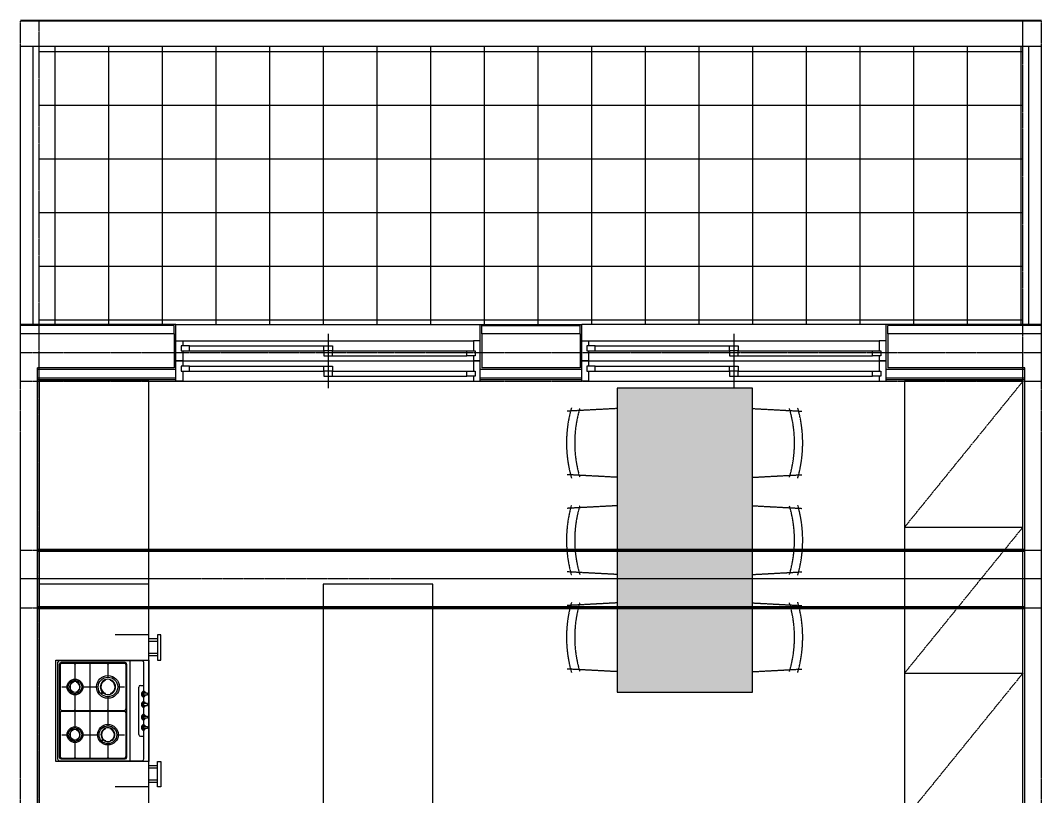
# Model space of a CAD drawing. Header units: millimetres. Extents: x 1065 to 7105, y 0 to 12250.
# Drawn here: x 1065 to 7105, y 7657 to 12250 of the extents above; entities that cross this region are included whole.
import ezdxf

# ---------------------------------------------------------------- set-up
doc = ezdxf.new("R2010")
doc.units = ezdxf.units.MM
for name, pattern in [('CEN', [62, 60, -1, 0, -1]), ('DDOT', [14, 12, -1, 0, -1]), ('HID', [3, 2, -1]), ('HID2', [7.5, 6, -1.5])]:
    doc.linetypes.add(name, pattern=pattern)
for name, color, linetype in [('CEN', 1, 'CEN'), ('INS', 5, 'Continuous'), ('SINK', 11, 'Continuous'), ('W1', 2, 'Continuous'), ('WINDOW', 4, 'Continuous'), ('발코니', 7, 'Continuous'), ('석고보드', 6, 'Continuous'), ('식탁', 11, 'HID'), ('확장', 9, 'HID2')]:
    doc.layers.add(name, color=color, linetype=linetype)
doc.layers.add('MC', color=145, linetype='DDOT', plot=False)

msp = doc.modelspace()

# ---------------------------------------------------------------- hatches: boundary and pattern name
at = {"transparency": 33554508}
h = msp.add_hatch(dxfattribs=at)
h.set_pattern_fill('ANSI37', color=1, scale=100, angle=45)
h.paths.add_polyline_path([(6995.2, 12095), (1175.2, 12095), (1175.2, 10450), (1985.2, 10450), (3785.2, 10450), (4385.2, 10450), (6185.2, 10450), (6995.2, 10450)])
h = msp.add_hatch(color=8, dxfattribs=at)
h.dxf.hatch_style = 1
h.paths.add_polyline_path([(5395.2, 8275), (5395.2, 10075), (4595.2, 10075), (4595.2, 8275)])

# ---------------------------------------------------------------- linework, layer by layer
at = {"layer": 'CEN'}
for p, q in [((1065.2, 5), (1065.2, 12245)), ((7105.2, 5), (7105.2, 12245)), ((7105.2, 8945), (1065.2, 8945))]:
    msp.add_line(p, q, dxfattribs=at)
at = {"layer": 'INS'}
for p, q in [((1985.2, 10185), (1165.2, 10185)), ((4385.2, 10185), (3785.2, 10185)), ((7005.2, 10185), (6185.2, 10185))]:
    msp.add_line(p, q, dxfattribs=at)
at = {"layer": 'MC'}
for p, q in [((1175.2, 5), (1175.2, 12245)), ((6995.2, 7450), (6995.2, 12245)), ((1065.2, 10285), (7105.2, 10285)), ((1065.2, 10115), (7105.2, 10115)), ((1065.2, 9115), (7105.2, 9115)), ((1065.2, 8775), (7105.2, 8775))]:
    msp.add_line(p, q, dxfattribs=at)
at = {"layer": 'SINK'}
for p, q in [((1825.2, 8915), (1175.2, 8915)), ((1875.2, 8590), (1825.2, 8590)), ((1875.2, 8575), (1825.2, 8575)), ((1785.2, 8460), (1295.2, 8460)), ((1715.2, 7870), (1715.2, 8460)), ((1875.2, 8505), (1825.2, 8505)), ((1875.2, 8490), (1825.2, 8490)), ((1285.2, 8450), (1285.2, 7880)), ((1295.2, 8440), (1295.2, 7890)), ((1300.2, 8435), (1300.2, 8177.5)), ((1685.2, 8450), (1305.2, 8450)), ((1680.2, 8445), (1310.2, 8445)), ((1385.2, 8443), (1385.2, 8445)), ((1387.7, 8440.7), (1387.7, 8346.3)), ((1390.2, 8443), (1390.2, 8445)), ((1475.2, 8445), (1475.2, 7885)), ((1580.2, 8443), (1580.2, 8445)), ((1582.7, 8440.7), (1582.7, 8363.9)), ((1585.2, 8443), (1585.2, 8445)), ((1690.2, 8177.5), (1690.2, 8435)), ((1695.2, 7890), (1695.2, 8440)), ((1795.2, 7880), (1795.2, 8450)), ((1310.2, 8306.2), (1347.6, 8306.2)), ((1427.7, 8306.2), (1525, 8306.2)), ((1640.3, 8306.2), (1680.2, 8306.2)), ((1765.2, 8025), (1765.2, 8305)), ((1775.2, 8315), (1795.2, 8315)), ((1796.6, 8280.5), (1805.8, 8270.3)), ((1796.6, 8280.5), (1805.8, 8270.3)), ((1387.7, 8266.2), (1387.7, 8169.8)), ((1582.7, 8248.6), (1582.7, 8169.8)), ((1787.4, 8270.1), (1787.4, 8258.8)), ((1816.3, 8270.1), (1787.4, 8270.1)), ((1787.4, 8270.1), (1787.4, 8258.8)), ((1816.3, 8270.1), (1787.4, 8270.1)), ((1787.4, 8258.8), (1816.3, 8258.8)), ((1787.4, 8258.8), (1816.3, 8258.8)), ((1796.7, 8219.1), (1805.8, 8208.9)), ((1796.7, 8219.1), (1805.8, 8208.9)), ((1796.7, 8219.1), (1805.8, 8208.9)), ((1796.7, 8219.1), (1805.8, 8208.9)), ((1796.7, 8219.1), (1805.8, 8208.9)), ((1796.7, 8219.1), (1805.8, 8208.9)), ((1796.7, 8219.1), (1805.8, 8208.9)), ((1796.7, 8219.1), (1805.8, 8208.9)), ((1796.8, 8247.7), (1806, 8258.8)), ((1796.8, 8247.7), (1806, 8258.8)), ((1816.3, 8258.8), (1816.3, 8270.1)), ((1816.3, 8258.8), (1816.3, 8270.1)), ((1310.2, 8167.5), (1385.2, 8167.5)), ((1310.2, 8162.5), (1385.2, 8162.5)), ((1385.2, 8167.5), (1385.2, 8162.5)), ((1387.7, 8160.2), (1387.7, 8063.8)), ((1390.2, 8167.5), (1390.2, 8162.5)), ((1390.2, 8167.5), (1580.2, 8167.5)), ((1390.2, 8162.5), (1580.2, 8162.5)), ((1580.2, 8167.5), (1580.2, 8162.5)), ((1582.7, 8160.2), (1582.7, 8076)), ((1585.2, 8167.5), (1680.2, 8167.5)), ((1585.2, 8167.5), (1585.2, 8162.5)), ((1585.2, 8162.5), (1680.2, 8162.5)), ((1787.4, 8208.7), (1787.4, 8197.4)), ((1816.3, 8208.7), (1787.4, 8208.7)), ((1787.4, 8208.7), (1787.4, 8197.4)), ((1816.3, 8208.7), (1787.4, 8208.7)), ((1787.4, 8208.7), (1787.4, 8197.4)), ((1816.3, 8208.7), (1787.4, 8208.7)), ((1787.4, 8208.7), (1787.4, 8197.4)), ((1816.3, 8208.7), (1787.4, 8208.7)), ((1787.4, 8208.7), (1787.4, 8197.4)), ((1816.3, 8208.7), (1787.4, 8208.7)), ((1787.4, 8208.7), (1787.4, 8197.4)), ((1816.3, 8208.7), (1787.4, 8208.7)), ((1787.4, 8208.7), (1787.4, 8197.4)), ((1816.3, 8208.7), (1787.4, 8208.7)), ((1787.4, 8208.7), (1787.4, 8197.4)), ((1816.3, 8208.7), (1787.4, 8208.7)), ((1787.4, 8197.4), (1816.3, 8197.4)), ((1787.4, 8197.4), (1816.3, 8197.4)), ((1787.4, 8197.4), (1816.3, 8197.4)), ((1787.4, 8197.4), (1816.3, 8197.4)), ((1787.4, 8197.4), (1816.3, 8197.4)), ((1787.4, 8197.4), (1816.3, 8197.4)), ((1787.4, 8197.4), (1816.3, 8197.4)), ((1787.4, 8197.4), (1816.3, 8197.4)), ((1796.9, 8186.2), (1806, 8197.4)), ((1796.9, 8186.2), (1806, 8197.4)), ((1796.9, 8186.2), (1806, 8197.4)), ((1796.9, 8186.2), (1806, 8197.4)), ((1796.9, 8186.2), (1806, 8197.4)), ((1796.9, 8186.2), (1806, 8197.4)), ((1796.9, 8186.2), (1806, 8197.4)), ((1796.9, 8186.2), (1806, 8197.4)), ((1816.3, 8197.4), (1816.3, 8208.7)), ((1816.3, 8197.4), (1816.3, 8208.7)), ((1816.3, 8197.4), (1816.3, 8208.7)), ((1816.3, 8197.4), (1816.3, 8208.7)), ((1816.3, 8197.4), (1816.3, 8208.7)), ((1816.3, 8197.4), (1816.3, 8208.7)), ((1816.3, 8197.4), (1816.3, 8208.7)), ((1816.3, 8197.4), (1816.3, 8208.7)), ((1300.2, 8152.5), (1300.2, 7895)), ((1690.2, 7895), (1690.2, 8152.5)), ((1787.4, 8121.3), (1787.4, 8132.6)), ((1787.4, 8132.6), (1816.3, 8132.6)), ((1787.4, 8121.3), (1787.4, 8132.6)), ((1787.4, 8132.6), (1816.3, 8132.6)), ((1787.4, 8121.3), (1787.4, 8132.6)), ((1787.4, 8132.6), (1816.3, 8132.6)), ((1787.4, 8121.3), (1787.4, 8132.6)), ((1787.4, 8132.6), (1816.3, 8132.6)), ((1787.4, 8121.3), (1787.4, 8132.6)), ((1787.4, 8132.6), (1816.3, 8132.6)), ((1787.4, 8121.3), (1787.4, 8132.6)), ((1787.4, 8132.6), (1816.3, 8132.6)), ((1787.4, 8121.3), (1787.4, 8132.6)), ((1787.4, 8132.6), (1816.3, 8132.6)), ((1787.4, 8121.3), (1787.4, 8132.6)), ((1787.4, 8132.6), (1816.3, 8132.6)), ((1816.3, 8121.3), (1787.4, 8121.3)), ((1816.3, 8121.3), (1787.4, 8121.3)), ((1816.3, 8121.3), (1787.4, 8121.3)), ((1816.3, 8121.3), (1787.4, 8121.3)), ((1816.3, 8121.3), (1787.4, 8121.3)), ((1816.3, 8121.3), (1787.4, 8121.3)), ((1816.3, 8121.3), (1787.4, 8121.3)), ((1816.3, 8121.3), (1787.4, 8121.3)), ((1796.7, 8110.9), (1805.8, 8121.1)), ((1796.7, 8110.9), (1805.8, 8121.1)), ((1796.7, 8110.9), (1805.8, 8121.1)), ((1796.7, 8110.9), (1805.8, 8121.1)), ((1796.7, 8110.9), (1805.8, 8121.1)), ((1796.7, 8110.9), (1805.8, 8121.1)), ((1796.7, 8110.9), (1805.8, 8121.1)), ((1796.7, 8110.9), (1805.8, 8121.1)), ((1796.9, 8143.8), (1806, 8132.6)), ((1796.9, 8143.8), (1806, 8132.6)), ((1796.9, 8143.8), (1806, 8132.6)), ((1796.9, 8143.8), (1806, 8132.6)), ((1796.9, 8143.8), (1806, 8132.6)), ((1796.9, 8143.8), (1806, 8132.6)), ((1796.9, 8143.8), (1806, 8132.6)), ((1796.9, 8143.8), (1806, 8132.6)), ((1816.3, 8132.6), (1816.3, 8121.3)), ((1816.3, 8132.6), (1816.3, 8121.3)), ((1816.3, 8132.6), (1816.3, 8121.3)), ((1816.3, 8132.6), (1816.3, 8121.3)), ((1816.3, 8132.6), (1816.3, 8121.3)), ((1816.3, 8132.6), (1816.3, 8121.3)), ((1816.3, 8132.6), (1816.3, 8121.3)), ((1816.3, 8132.6), (1816.3, 8121.3)), ((1787.4, 8059.9), (1787.4, 8071.2)), ((1787.4, 8071.2), (1816.3, 8071.2)), ((1787.4, 8059.9), (1787.4, 8071.2)), ((1787.4, 8071.2), (1816.3, 8071.2)), ((1816.3, 8059.9), (1787.4, 8059.9)), ((1816.3, 8059.9), (1787.4, 8059.9)), ((1796.6, 8049.5), (1805.8, 8059.7)), ((1796.6, 8049.5), (1805.8, 8059.7)), ((1796.8, 8082.3), (1806, 8071.2)), ((1796.8, 8082.3), (1806, 8071.2)), ((1816.3, 8071.2), (1816.3, 8059.9)), ((1816.3, 8071.2), (1816.3, 8059.9)), ((1310.2, 8023.7), (1347.6, 8023.7)), ((1387.7, 7983.7), (1387.7, 7889.4)), ((1427.7, 8023.7), (1530.4, 8023.7)), ((1634.9, 8023.7), (1680.2, 8023.7)), ((1775.2, 8015), (1795.2, 8015)), ((1582.7, 7971.5), (1582.7, 7889.3)), ((1295.2, 7870), (1785.2, 7870)), ((1305.2, 7880), (1685.2, 7880)), ((1310.2, 7885), (1680.2, 7885)), ((1385.2, 7887), (1385.2, 7885)), ((1390.2, 7887), (1390.2, 7885)), ((1580.2, 7887), (1580.2, 7885)), ((1585.2, 7887), (1585.2, 7885)), ((1875.2, 7840), (1825.2, 7840)), ((1875.2, 7825), (1825.2, 7825)), ((1875.2, 7755), (1825.2, 7755)), ((1875.2, 7740), (1825.2, 7740))]:
    msp.add_line(p, q, dxfattribs=at)
at = {"layer": 'SINK', "color": 8, "linetype": 'HID'}
for p, q in [((1825.2, 8615), (1625.2, 8615)), ((1825.2, 7715), (1625.2, 7715))]:
    msp.add_line(p, q, dxfattribs=at)
at = {"layer": 'SINK'}
for points in [[(1825.2, 10115), (1175.2, 10115), (1175.2, 6675), (1825.2, 6675)], [(3505.2, 8915), (2855.2, 8915), (2855.2, 6675), (3505.2, 6675)], [(1895.2, 8465), (1895.2, 8615), (1875.2, 8615), (1875.2, 8465), (1895.2, 8465)], [(1895.2, 7865), (1895.2, 7715), (1875.2, 7715), (1875.2, 7865), (1895.2, 7865)]]:
    msp.add_lwpolyline(points, close=True, dxfattribs=at)
at = {"layer": 'SINK', "color": 1, "linetype": 'HID'}
msp.add_lwpolyline([(1275.2, 8465), (1825.2, 8465), (1825.2, 7865), (1275.2, 7865)], close=True, dxfattribs=at)
at = {"layer": 'SINK'}
for centre, radius in [((1387.7, 8306.2), 46.7), ((1387.7, 8306.2), 40), ((1582.7, 8306.2), 67.2), ((1582.7, 8306.2), 57.7), ((1387.7, 8023.7), 46.7), ((1387.7, 8023.7), 40), ((1582.7, 8023.7), 60.9), ((1582.7, 8023.7), 52.3)]:
    msp.add_circle(centre, radius, dxfattribs=at)
for centre, radius, start, end in [((1295.2, 8450), 10, 90, 180), ((1785.2, 8450), 10, 0, 90), ((1305.2, 8440), 10, 90, 180), ((1310.2, 8435), 10, 90, 180), ((1387.7, 8443.2), 2.51, 184.24151, 355.75849), ((1582.7, 8443.2), 2.51, 184.24151, 355.75849), ((1680.2, 8435), 10, 0, 90), ((1685.2, 8440), 10, 0, 90), ((1387.7, 8306.2), 31.4, 229.28061, 223.66215), ((1375.8, 8334.5), 1.53, 292.78192, 32.33847), ((1330.1, 8305.6), 55.6, 32.33847, 32.76985), ((1398.8, 8334.9), 1.53, 149.50009, 248.74219), ((1445.4, 8307.4), 55.6, 149.06054, 149.50009), ((1582.7, 8306.2), 45.2, 229.28061, 223.66215), ((1582.7, 8306.2), 42, 112.78192, 248.4313), ((1565.6, 8347), 2.21, 292.78192, 32.33847), ((1499.8, 8305.4), 80, 32.33847, 32.76985), ((1598.7, 8347.4), 2.21, 149.50009, 248.74219), ((1665.8, 8307.9), 80, 149.06054, 149.50009), ((1582.7, 8306.2), 42, 293.59459, 68.74219), ((1387.7, 8306.2), 29.2, 112.78192, 248.4313), ((1376.4, 8277.7), 1.53, 328.87475, 68.4313), ((1330.1, 8305.6), 55.6, 328.44336, 328.87475), ((1387.7, 8306.2), 29.2, 293.59459, 68.74219), ((1400, 8278.1), 1.53, 113.59459, 212.8367), ((1445.4, 8307.4), 55.6, 212.8367, 213.27625), ((1775.2, 8305), 10, 90, 180), ((1801, 8264), 20.4, 121.46434, 238.74354), ((1801, 8264), 20.4, 121.46434, 238.74354), ((1795.5, 8274.6), 8.47, 121.82316, 212.69867), ((1795.5, 8274.6), 8.47, 121.82316, 212.69867), ((1792.9, 8277.2), 5, 41.95294, 121.46434), ((1792.9, 8277.2), 5, 41.95294, 121.46434), ((1566.4, 8265.1), 2.21, 328.87475, 68.4313), ((1499.8, 8305.4), 80, 328.44336, 328.87475), ((1600.4, 8265.7), 2.21, 113.59459, 212.8367), ((1665.8, 8307.9), 80, 212.8367, 213.27625), ((1801, 8202.6), 20.4, 121.46434, 238.74354), ((1801, 8202.6), 20.4, 121.46434, 238.74354), ((1801, 8202.6), 20.4, 121.46434, 238.74354), ((1801, 8202.6), 20.4, 121.46434, 238.74354), ((1801, 8202.6), 20.4, 121.46434, 238.74354), ((1801, 8202.6), 20.4, 121.46434, 238.74354), ((1801, 8202.6), 20.4, 121.46434, 238.74354), ((1801, 8202.6), 20.4, 121.46434, 238.74354), ((1795.5, 8213.2), 8.47, 121.82316, 212.69867), ((1795.5, 8213.2), 8.47, 121.82316, 212.69867), ((1795.5, 8213.2), 8.47, 121.82316, 212.69867), ((1795.5, 8213.2), 8.47, 121.82316, 212.69867), ((1795.5, 8213.2), 8.47, 121.82316, 212.69867), ((1795.5, 8213.2), 8.47, 121.82316, 212.69867), ((1795.5, 8213.2), 8.47, 121.82316, 212.69867), ((1795.5, 8213.2), 8.47, 121.82316, 212.69867), ((1797.1, 8254.2), 9.86, 152.39226, 235.27707), ((1797.1, 8254.2), 9.86, 152.39226, 235.27707), ((1793, 8215.8), 5, 41.95294, 121.46434), ((1793, 8215.8), 5, 41.95294, 121.46434), ((1793, 8215.8), 5, 41.95294, 121.46434), ((1793, 8215.8), 5, 41.95294, 121.46434), ((1793, 8215.8), 5, 41.95294, 121.46434), ((1793, 8215.8), 5, 41.95294, 121.46434), ((1793, 8215.8), 5, 41.95294, 121.46434), ((1793, 8215.8), 5, 41.95294, 121.46434), ((1793, 8250.8), 5, 238.74354, 320.54052), ((1793, 8250.8), 5, 238.74354, 320.54052), ((1310.2, 8177.5), 10, 180, 270), ((1310.2, 8152.5), 10, 90, 180), ((1387.7, 8167.3), 2.51, 4.24151, 175.75849), ((1387.7, 8162.7), 2.51, 184.24151, 355.75849), ((1582.7, 8167.3), 2.51, 4.24151, 175.75849), ((1582.7, 8162.7), 2.51, 184.24151, 355.75849), ((1680.2, 8177.5), 10, 270, 0), ((1680.2, 8152.5), 10, 0, 90), ((1797.1, 8192.8), 9.86, 152.39226, 235.27707), ((1797.1, 8192.8), 9.86, 152.39226, 235.27707), ((1797.1, 8192.8), 9.86, 152.39226, 235.27707), ((1797.1, 8192.8), 9.86, 152.39226, 235.27707), ((1797.1, 8192.8), 9.86, 152.39226, 235.27707), ((1797.1, 8192.8), 9.86, 152.39226, 235.27707), ((1797.1, 8192.8), 9.86, 152.39226, 235.27707), ((1797.1, 8192.8), 9.86, 152.39226, 235.27707), ((1793, 8189.4), 5, 238.74354, 320.54052), ((1793, 8189.4), 5, 238.74354, 320.54052), ((1793, 8189.4), 5, 238.74354, 320.54052), ((1793, 8189.4), 5, 238.74354, 320.54052), ((1793, 8189.4), 5, 238.74354, 320.54052), ((1793, 8189.4), 5, 238.74354, 320.54052), ((1793, 8189.4), 5, 238.74354, 320.54052), ((1793, 8189.4), 5, 238.74354, 320.54052), ((1801, 8127.4), 20.4, 121.25646, 238.53566), ((1801, 8127.4), 20.4, 121.25646, 238.53566), ((1801, 8127.4), 20.4, 121.25646, 238.53566), ((1801, 8127.4), 20.4, 121.25646, 238.53566), ((1801, 8127.4), 20.4, 121.25646, 238.53566), ((1801, 8127.4), 20.4, 121.25646, 238.53566), ((1801, 8127.4), 20.4, 121.25646, 238.53566), ((1801, 8127.4), 20.4, 121.25646, 238.53566), ((1795.5, 8116.8), 8.47, 147.30133, 238.17684), ((1795.5, 8116.8), 8.47, 147.30133, 238.17684), ((1795.5, 8116.8), 8.47, 147.30133, 238.17684), ((1795.5, 8116.8), 8.47, 147.30133, 238.17684), ((1795.5, 8116.8), 8.47, 147.30133, 238.17684), ((1795.5, 8116.8), 8.47, 147.30133, 238.17684), ((1795.5, 8116.8), 8.47, 147.30133, 238.17684), ((1795.5, 8116.8), 8.47, 147.30133, 238.17684), ((1797.1, 8137.2), 9.86, 124.72293, 207.60774), ((1797.1, 8137.2), 9.86, 124.72293, 207.60774), ((1797.1, 8137.2), 9.86, 124.72293, 207.60774), ((1797.1, 8137.2), 9.86, 124.72293, 207.60774), ((1797.1, 8137.2), 9.86, 124.72293, 207.60774), ((1797.1, 8137.2), 9.86, 124.72293, 207.60774), ((1797.1, 8137.2), 9.86, 124.72293, 207.60774), ((1797.1, 8137.2), 9.86, 124.72293, 207.60774), ((1793, 8114.2), 5, 238.53566, 318.04706), ((1793, 8114.2), 5, 238.53566, 318.04706), ((1793, 8114.2), 5, 238.53566, 318.04706), ((1793, 8114.2), 5, 238.53566, 318.04706), ((1793, 8114.2), 5, 238.53566, 318.04706), ((1793, 8114.2), 5, 238.53566, 318.04706), ((1793, 8114.2), 5, 238.53566, 318.04706), ((1793, 8114.2), 5, 238.53566, 318.04706), ((1793, 8140.6), 5, 39.45948, 121.25646), ((1793, 8140.6), 5, 39.45948, 121.25646), ((1793, 8140.6), 5, 39.45948, 121.25646), ((1793, 8140.6), 5, 39.45948, 121.25646), ((1793, 8140.6), 5, 39.45948, 121.25646), ((1793, 8140.6), 5, 39.45948, 121.25646), ((1793, 8140.6), 5, 39.45948, 121.25646), ((1793, 8140.6), 5, 39.45948, 121.25646), ((1387.7, 8023.7), 31.4, 229.28061, 223.66215), ((1387.7, 8023.7), 29.2, 112.78192, 248.4313), ((1375.8, 8052), 1.53, 292.78192, 32.33847), ((1330.1, 8023.1), 55.6, 32.33847, 32.76985), ((1398.8, 8052.4), 1.53, 149.50009, 248.74219), ((1445.4, 8024.9), 55.6, 149.06054, 149.50009), ((1387.7, 8023.7), 29.2, 293.59459, 68.74219), ((1582.7, 8023.7), 41, 229.28061, 223.66215), ((1582.7, 8023.7), 38.1, 112.78192, 248.4313), ((1567.2, 8060.7), 2, 292.78192, 32.33847), ((1507.5, 8023), 72.6, 32.33847, 32.76985), ((1597.2, 8061.1), 2, 149.50009, 248.74219), ((1658, 8025.3), 72.6, 149.06054, 149.50009), ((1582.7, 8023.7), 38.1, 293.59459, 68.74219), ((1801, 8066), 20.4, 121.25646, 238.53566), ((1801, 8066), 20.4, 121.25646, 238.53566), ((1795.5, 8055.4), 8.47, 147.30133, 238.17684), ((1795.5, 8055.4), 8.47, 147.30133, 238.17684), ((1797.1, 8075.8), 9.86, 124.72293, 207.60774), ((1797.1, 8075.8), 9.86, 124.72293, 207.60774), ((1792.9, 8052.8), 5, 238.53566, 318.04706), ((1792.9, 8052.8), 5, 238.53566, 318.04706), ((1793, 8079.2), 5, 39.45948, 121.25646), ((1793, 8079.2), 5, 39.45948, 121.25646), ((1376.4, 7995.2), 1.53, 328.87475, 68.4313), ((1330.1, 8023.1), 55.6, 328.44336, 328.87475), ((1400, 7995.6), 1.53, 113.59459, 212.8367), ((1445.4, 8024.9), 55.6, 212.8367, 213.27625), ((1567.9, 7986.5), 2, 328.87475, 68.4313), ((1507.5, 8023), 72.6, 328.44336, 328.87475), ((1598.7, 7987), 2, 113.59459, 212.8367), ((1658, 8025.3), 72.6, 212.8367, 213.27625), ((1775.2, 8025), 10, 180, 270), ((1295.2, 7880), 10, 180, 270), ((1305.2, 7890), 10, 180, 270), ((1310.2, 7895), 10, 180, 270), ((1387.7, 7886.8), 2.51, 4.24151, 175.75849), ((1582.7, 7886.8), 2.51, 4.24151, 175.75849), ((1680.2, 7895), 10, 270, 0), ((1685.2, 7890), 10, 270, 0), ((1785.2, 7880), 10, 270, 0)]:
    msp.add_arc(centre, radius, start, end, dxfattribs=at)
for centre, major_axis in [((1364.5, 8282.8), (2.7, 0)), ((1549.3, 8272.4), (3.88, 0)), ((1364.5, 8000.3), (2.7, 0)), ((1552.5, 7993.1), (3.52, 0))]:
    msp.add_ellipse(centre, major_axis=major_axis, ratio=0.678938, start_param=1.412183, end_param=6.112097, dxfattribs=at)
at = {"layer": 'W1'}
for p, q in [((1975.2, 10395), (1065.2, 10395)), ((1975.2, 10395), (1975.2, 10195)), ((4375.2, 10395), (3795.2, 10395)), ((3795.2, 10395), (3795.2, 10195)), ((4375.2, 10395), (4375.2, 10195)), ((7105.2, 10395), (6195.2, 10395)), ((6195.2, 10395), (6195.2, 10195)), ((1165.2, 255), (1165.2, 10195)), ((1975.2, 10195), (1165.2, 10195)), ((4375.2, 10195), (3795.2, 10195)), ((7005.2, 10195), (6195.2, 10195)), ((7005.2, 255), (7005.2, 10195))]:
    msp.add_line(p, q, dxfattribs=at)
at = {"layer": 'WINDOW', "color": 8}
for p, q in [((1985.2, 10450), (3785.2, 10450)), ((6185.2, 10450), (4385.2, 10450)), ((2885.2, 10395), (2885.2, 10075)), ((5285.2, 10395), (5285.2, 10075)), ((2025.2, 10355), (3745.2, 10355)), ((4425.2, 10355), (6145.2, 10355)), ((2065.2, 10325), (2860.2, 10325)), ((2065.2, 10295), (2860.2, 10295)), ((2910.2, 10295), (3705.2, 10295)), ((4465.2, 10325), (5260.2, 10325)), ((4465.2, 10295), (5260.2, 10295)), ((5310.2, 10295), (6105.2, 10295)), ((2025.2, 10235), (3745.2, 10235)), ((2910.2, 10265), (3705.2, 10265)), ((4425.2, 10235), (6145.2, 10235)), ((5310.2, 10265), (6105.2, 10265)), ((2065.2, 10205), (2860.2, 10205)), ((2065.2, 10175), (2860.2, 10175)), ((2910.2, 10175), (3705.2, 10175)), ((4465.2, 10205), (5260.2, 10205)), ((4465.2, 10175), (5260.2, 10175)), ((5310.2, 10175), (6105.2, 10175)), ((2025.2, 10115), (3745.2, 10115)), ((2910.2, 10145), (3705.2, 10145)), ((4425.2, 10115), (6145.2, 10115)), ((5310.2, 10145), (6105.2, 10145))]:
    msp.add_line(p, q, dxfattribs=at)
at = {"layer": 'WINDOW', "linetype": 'Continuous'}
for points in [[(2025.2, 10295), (2025.2, 10235), (1985.2, 10235), (1985.2, 10355), (2025.2, 10355), (2025.2, 10325)], [(3745.2, 10265), (3745.2, 10235), (3785.2, 10235), (3785.2, 10355), (3745.2, 10355), (3745.2, 10295)], [(4425.2, 10295), (4425.2, 10235), (4385.2, 10235), (4385.2, 10355), (4425.2, 10355), (4425.2, 10325)], [(6145.2, 10265), (6145.2, 10235), (6185.2, 10235), (6185.2, 10355), (6145.2, 10355), (6145.2, 10295)], [(2015.2, 10295), (2065.2, 10295), (2065.2, 10325), (2015.2, 10325), (2015.2, 10295)], [(2910.2, 10295), (2860.2, 10295), (2860.2, 10325), (2910.2, 10325), (2910.2, 10295)], [(2860.2, 10265), (2910.2, 10265), (2910.2, 10295), (2860.2, 10295), (2860.2, 10265)], [(3755.2, 10265), (3705.2, 10265), (3705.2, 10295), (3755.2, 10295), (3755.2, 10265)], [(4415.2, 10295), (4465.2, 10295), (4465.2, 10325), (4415.2, 10325), (4415.2, 10295)], [(5310.2, 10295), (5260.2, 10295), (5260.2, 10325), (5310.2, 10325), (5310.2, 10295)], [(5260.2, 10265), (5310.2, 10265), (5310.2, 10295), (5260.2, 10295), (5260.2, 10265)], [(6155.2, 10265), (6105.2, 10265), (6105.2, 10295), (6155.2, 10295), (6155.2, 10265)], [(2025.2, 10175), (2025.2, 10115), (1985.2, 10115), (1985.2, 10235), (2025.2, 10235), (2025.2, 10205)], [(3745.2, 10145), (3745.2, 10115), (3785.2, 10115), (3785.2, 10235), (3745.2, 10235), (3745.2, 10175)], [(4425.2, 10175), (4425.2, 10115), (4385.2, 10115), (4385.2, 10235), (4425.2, 10235), (4425.2, 10205)], [(6145.2, 10145), (6145.2, 10115), (6185.2, 10115), (6185.2, 10235), (6145.2, 10235), (6145.2, 10175)], [(2015.2, 10175), (2065.2, 10175), (2065.2, 10205), (2015.2, 10205), (2015.2, 10175)], [(2910.2, 10175), (2860.2, 10175), (2860.2, 10205), (2910.2, 10205), (2910.2, 10175)], [(2860.2, 10145), (2910.2, 10145), (2910.2, 10175), (2860.2, 10175), (2860.2, 10145)], [(3755.2, 10145), (3705.2, 10145), (3705.2, 10175), (3755.2, 10175), (3755.2, 10145)], [(4415.2, 10175), (4465.2, 10175), (4465.2, 10205), (4415.2, 10205), (4415.2, 10175)], [(5310.2, 10175), (5260.2, 10175), (5260.2, 10205), (5310.2, 10205), (5310.2, 10175)], [(5260.2, 10145), (5310.2, 10145), (5310.2, 10175), (5260.2, 10175), (5260.2, 10145)], [(6155.2, 10145), (6105.2, 10145), (6105.2, 10175), (6155.2, 10175), (6155.2, 10145)]]:
    msp.add_lwpolyline(points, dxfattribs=at)
at = {"layer": '발코니'}
for p, q in [((7105.2, 12245), (1065.2, 12245)), ((7105.2, 12095), (1065.2, 12095))]:
    msp.add_line(p, q, dxfattribs=at)
at = {"layer": '발코니', "color": 4}
for p, q in [((1140.2, 10450), (1140.2, 12095)), ((7030.2, 10450), (7030.2, 12095))]:
    msp.add_line(p, q, dxfattribs=at)
at = {"layer": '석고보드'}
for p, q in [((7105.2, 12250), (1065.2, 12250)), ((1975.2, 10445), (1065.2, 10445)), ((1975.2, 10395), (1975.2, 10445)), ((3795.2, 10445), (4375.2, 10445)), ((3795.2, 10395), (3795.2, 10445)), ((4375.2, 10395), (4375.2, 10445)), ((7105.2, 10445), (6195.2, 10445)), ((6195.2, 10395), (6195.2, 10445)), ((1165.2, 10135), (1985.2, 10135)), ((3785.2, 10135), (4385.2, 10135)), ((6185.2, 10135), (7005.2, 10135))]:
    msp.add_line(p, q, dxfattribs=at)
at = {"layer": '석고보드', "color": 7}
for p, q in [((1985.2, 10450), (1065.2, 10450)), ((1985.2, 10355), (1985.2, 10450)), ((3785.2, 10450), (4385.2, 10450)), ((3785.2, 10355), (3785.2, 10450)), ((4385.2, 10355), (4385.2, 10450)), ((7105.2, 10450), (6185.2, 10450)), ((6185.2, 10355), (6185.2, 10450)), ((1165.2, 10125), (1985.2, 10125)), ((3785.2, 10125), (4385.2, 10125)), ((6185.2, 10125), (7005.2, 10125))]:
    msp.add_line(p, q, dxfattribs=at)
at = {"layer": '식탁', "linetype": 'HID'}
for p, q in [((6295.2, 9251.7), (6995.2, 10115)), ((4595.2, 9953.5), (4299.6, 9937.8)), ((4595.2, 9953.5), (4299.6, 9937.8)), ((5395.2, 9953.5), (5687.7, 9937.8)), ((5395.2, 9953.5), (5687.7, 9937.8)), ((4595.2, 9546.5), (4299.6, 9562.2)), ((4595.2, 9546.5), (4299.6, 9562.2)), ((5395.2, 9546.5), (5687.7, 9562.2)), ((5395.2, 9546.5), (5687.7, 9562.2)), ((4595.2, 9378.5), (4299.6, 9362.8)), ((4595.2, 9378.5), (4299.6, 9362.8)), ((5395.2, 9378.5), (5687.7, 9362.8)), ((5395.2, 9378.5), (5687.7, 9362.8)), ((6295.2, 9251.7), (6995.2, 9251.7)), ((6295.2, 8388.3), (6995.2, 9251.7)), ((4595.2, 8971.5), (4299.6, 8987.2)), ((4595.2, 8971.5), (4299.6, 8987.2)), ((5395.2, 8971.5), (5687.7, 8987.2)), ((5395.2, 8971.5), (5687.7, 8987.2)), ((4595.2, 8803.5), (4299.6, 8787.8)), ((4595.2, 8803.5), (4299.6, 8787.8)), ((5395.2, 8803.5), (5687.7, 8787.8)), ((5395.2, 8803.5), (5687.7, 8787.8)), ((4595.2, 8396.5), (4299.6, 8412.2)), ((4595.2, 8396.5), (4299.6, 8412.2)), ((5395.2, 8396.5), (5687.7, 8412.2)), ((5395.2, 8396.5), (5687.7, 8412.2)), ((6295.2, 8388.3), (6995.2, 8388.3)), ((6995.2, 8388.3), (6295.2, 7525))]:
    msp.add_line(p, q, dxfattribs=at)
for points in [[(6995.2, 7525), (6995.2, 10115), (6295.2, 10115), (6295.2, 7525)], [(5395.2, 8275), (5395.2, 10075), (4595.2, 10075), (4595.2, 8275)]]:
    msp.add_lwpolyline(points, close=True, dxfattribs=at)
for centre, radius, start, end in [((5045.6, 9750), 750.5, 163.92942, 196.07058), ((5045.6, 9750), 750.5, 163.92942, 196.07058), ((5048.3, 9750), 704.7, 163.24663, 196.75337), ((5048.3, 9750), 704.7, 163.24663, 196.75337), ((4939.1, 9750), 704.7, 343.24663, 16.75337), ((4939.1, 9750), 704.7, 343.24663, 16.75337), ((4941.8, 9750), 750.5, 343.92942, 16.07058), ((4941.8, 9750), 750.5, 343.92942, 16.07058), ((5045.6, 9175), 750.5, 163.92942, 196.07058), ((5045.6, 9175), 750.5, 163.92942, 196.07058), ((5048.3, 9175), 704.7, 163.24663, 196.75337), ((5048.3, 9175), 704.7, 163.24663, 196.75337), ((4939.1, 9175), 704.7, 343.24663, 16.75337), ((4939.1, 9175), 704.7, 343.24663, 16.75337), ((4941.8, 9175), 750.5, 343.92942, 16.07058), ((4941.8, 9175), 750.5, 343.92942, 16.07058), ((5045.6, 8600), 750.5, 163.92942, 196.07058), ((5045.6, 8600), 750.5, 163.92942, 196.07058), ((5048.3, 8600), 704.7, 163.24663, 196.75337), ((5048.3, 8600), 704.7, 163.24663, 196.75337), ((4939.1, 8600), 704.7, 343.24663, 16.75337), ((4939.1, 8600), 704.7, 343.24663, 16.75337), ((4941.8, 8600), 750.5, 343.92942, 16.07058), ((4941.8, 8600), 750.5, 343.92942, 16.07058)]:
    msp.add_arc(centre, radius, start, end, dxfattribs=at)
at = {"layer": '확장', "const_width": 20}
for points in [[(7005.2, 9115), (1165.2, 9115)], [(7005.2, 8775), (1165.2, 8775)]]:
    msp.add_lwpolyline(points, dxfattribs=at)

doc.saveas('drawing.dxf')
